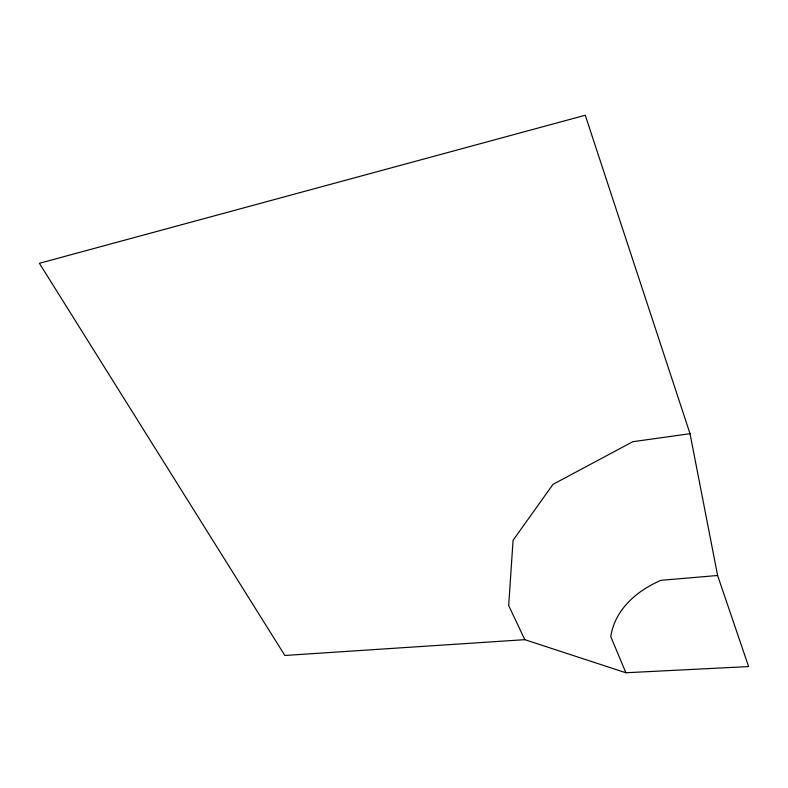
<?xml version="1.0" encoding="UTF-8"?>
<svg xmlns="http://www.w3.org/2000/svg" width="788" height="788" viewBox="0 0 788 788"><rect width="100%" height="100%" fill="white"/><g stroke="black" fill="none" stroke-linecap="round" stroke-linejoin="round"><path stroke-width="1.18" d="M690.022 433.705L632.794 441.704L552.999 484.364L513.067 540.282L508.684 605.539L524.798 639.669L625.889 672.755L748.6 666.579L717.612 575.496L690.022 433.705L585.257 115.245L39.4 263.3L284.842 655.468L524.798 639.669M717.612 575.496L660.974 580.313A138.905 89.005 9.4 0 0 610.779 636.665L625.889 672.755"/></g></svg>
